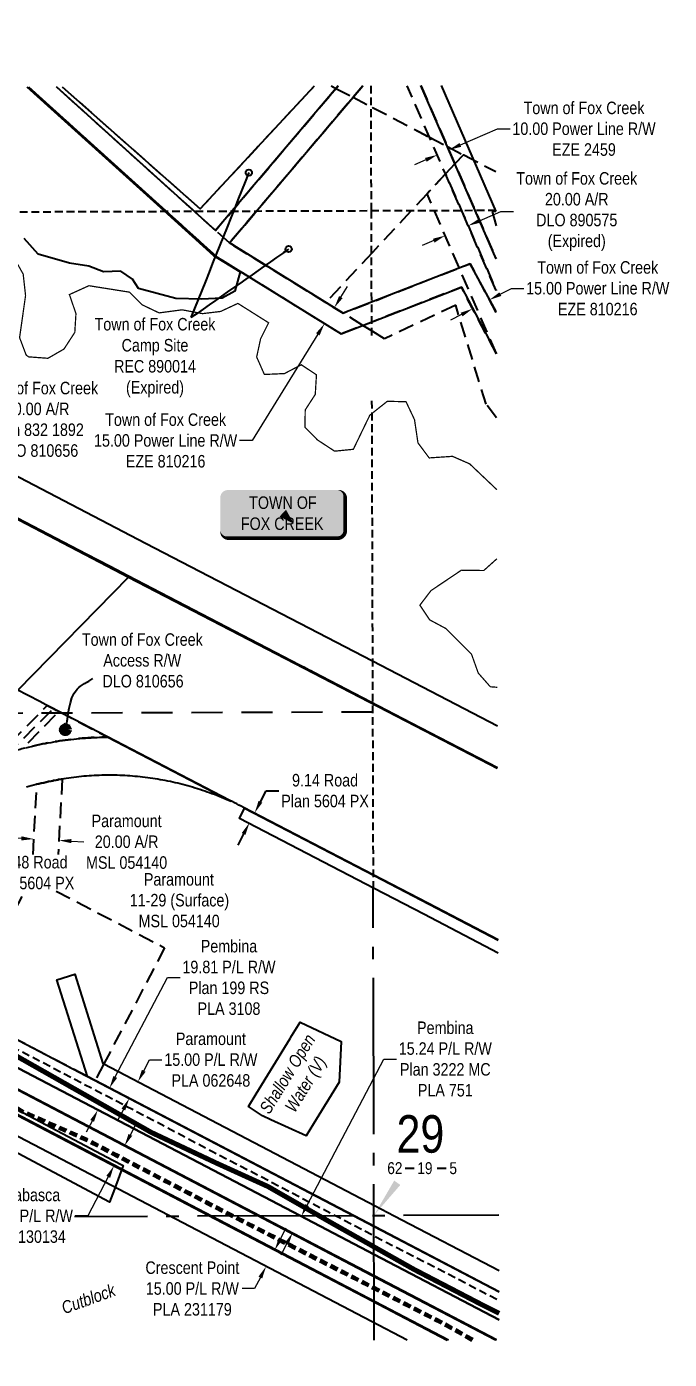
# Model space of a CAD drawing. Extents: x 509725 to 515252, y 6027037 to 6030612.
# Drawn here: x 511809 to 512323, y 6027073 to 6028140 of the extents above; entities that cross this region are included whole.
import ezdxf
from ezdxf.enums import TextEntityAlignment as Align

# ---------------------------------------------------------------- set-up
doc = ezdxf.new("R2010")
doc.units = 0
doc.header["$LTSCALE"] = 5
doc.header["$PDSIZE"] = 0.5
for name, pattern in [('BORDER2', [22.225, 6.35, -3.175, 6.35, -3.175, 0, -3.175]), ('foc-ACCESSROAD', [3.75, 2.5, -1.25]), ('foc-FLOWLINE', [3.75, 2.5, -1.25]), ('foc-LSD', [8, 5, -3]), ('foc-QUARTERLINE', [33, 25, -3, 2, -3]), ('foc-TIELINE', [1.875, 1.25, -0.625]), ('foc-TRAV', [1.875, 1.25, -0.625]), ('UG_PIPE', [1.875, 1.25, -0.625])]:
    doc.linetypes.add(name, pattern=pattern)
doc.layers.get('Defpoints').update_dxf_attribs({"color": 9})
for name, color, linetype in [('10', 1, 'Continuous'), ('9', 3, 'Continuous'), ('AS-PIPE-UG', 44, 'UG_PIPE'), ('AS-ROADS', 254, 'Continuous'), ('AS-TELUS', 224, 'foc-TEL'), ('C-RW', 13, 'Continuous'), ('DML', 35, 'Continuous'), ('F-AR', 190, 'foc-ACCESSROAD'), ('F-EZE', 190, 'foc-FLOWLINE'), ('F-RW', 190, 'Continuous'), ('F-WS', 190, 'foc-ACCESSROAD'), ('L-SECLBL', 7, 'Continuous'), ('L-SECQ', 8, 'foc-QUARTERLINE'), ('L-SECTION-LSD', 7, 'foc-LSD'), ('L-TITLEDB', 4, 'Continuous'), ('L-TITLEDB-T', 4, 'Continuous'), ('L-WATER-DASH', 7, 'foc-TRAV'), ('WATERCOURSE', 146, 'foc-TIELINE'), ('WETLAND', 143, 'Continuous'), ('WETLAND-T', 146, 'Continuous')]:
    doc.layers.add(name, color=color, linetype=linetype)
doc.layers.add('AS-COUNTY', color=7, linetype='BORDER2', lineweight=60, true_color=0xcc33ff)
for name, color, linetype, lineweight in [('AS-GENERAL', 48, 'Continuous', 18), ('C-RW-T', 13, 'Continuous', 9), ('F-AR-T', 190, 'Continuous', 9), ('F-RW-T', 190, 'Continuous', 9), ('F-WS-T', 190, 'Continuous', 9)]:
    doc.layers.add(name, color=color, linetype=linetype, lineweight=lineweight)
doc.styles.add('80', font='ARIALN.TTF', dxfattribs={"height": 10})
doc.styles.add('80CG', font='ARIALN.TTF', dxfattribs={"height": 10})
doc.styles.add('80L', font='ARIALN.TTF', dxfattribs={"height": 10})
doc.styles.add('foc-LtypeFont', font='ARIALN.TTF', dxfattribs={"height": 7.35})
doc.styles.add('SIMPLEX', font='ARIALN.TTF')
doc.linetypes.add('foc-TEL', pattern='A,2,-1,["T",foc-LtypeFont,S=0.2,R=0,X=-0.425,Y=-0.75],-1.24,8', length=12.24)
doc.linetypes.add('foc-TOPO-flowdirection-NOLINE', pattern='A,0,[">",foc-LtypeFont,S=0.3,R=0,X=0,Y=-0.945],-20,[">",foc-LtypeFont,S=0.3,R=0,X=0,Y=-0.945],0', length=20)
doc.dimstyles.new('Compass 5 000', dxfattribs={"dimscale": 5, "dimtxt": 9, "dimasz": 2, "dimexe": 0.2, "dimexo": 0.0625, "dimgap": 0.5, "dimtad": 0, "dimtih": 1, "dimtoh": 1, "dimzin": 0, "dimdsep": 46, "dimtxsty": '80CG', "dimcen": 0.1, "dimse1": 1, "dimse2": 1, "dimclrd": 256, "dimclrt": 256, "dimaunit": 1, "dimadec": 4, "dimazin": 0, "dimtfac": 0.06, "dimtofl": 0, "dimtmove": 0, "dimatfit": 1, "dimfxl": 0.2, "dimtolj": 1, "dimtzin": 0, "dimlwd": -1, "dimarcsym": 0})

# ---------------------------------------------------------------- blocks, each defined once
blk = doc.blocks.new('L-SECLBL')
at = {"layer": '9', "color": 7}
for p, q in [((-5.1, -27.8), (-12.3, -27.8)), ((20.7, -27.8), (13.5, -27.8))]:
    blk.add_line(p, q, dxfattribs=at)
at = {"layer": '10', "color": 2, "style": 'SIMPLEX'}
blk.add_attdef('SEC', text='', height=30, dxfattribs=at).set_placement((0, 0), align=Align.MIDDLE)
at = {"layer": '10', "color": 5, "style": '80L'}
blk.add_attdef('TWP', text='', height=9.5, dxfattribs=at).set_placement((-14.4, -27.4), align=Align.MIDDLE_RIGHT)
blk.add_attdef('RGE', text='', height=9.5, dxfattribs=at).set_placement((3.6, -27.4), align=Align.MIDDLE_CENTER)
blk.add_attdef('MER', text='', height=9.5, dxfattribs=at).set_placement((23.2, -27.4), align=Align.MIDDLE_LEFT)
blk = doc.blocks.new('*D376')
at = {"layer": 'Defpoints', "color": 0, "transparency": 16777216}
for p in [(512161.8, 6027980.6), (512152.1, 6027952.7), (512170.4, 6027960.7)]:
    blk.add_point(p, dxfattribs=at)
at = {"layer": 'F-AR-T', "transparency": 16777216}
for p, q in [((512170.9, 6027984.6), (512188, 6027992)), ((512188, 6027992), (512198, 6027992)), ((512134.3, 6027968.7), (512125.1, 6027964.7))]:
    blk.add_line(p, q, dxfattribs=at)
for points in [[(512170.3, 6027986.1), (512171.6, 6027983.1), (512161.8, 6027980.6)], [(512133.6, 6027970.2), (512134.9, 6027967.1), (512143.4, 6027972.7)]]:
    blk.add_solid(points, dxfattribs=at)
at = {"layer": 'F-AR-T', "transparency": 16777216, "insert": (512248.7, 6027992), "char_height": 10, "attachment_point": 5, "style": '80CG'}
blk.add_mtext('\\A1;Town of Fox Creek\\P20.00 A/R\\PDLO 890575\\P(Expired) ', dxfattribs=at)
blk = doc.blocks.new('*D377')
at = {"layer": 'Defpoints', "color": 0, "transparency": 16777216}
for p in [(512146.4, 6028041.3), (512151, 6028005.4), (512160.2, 6028009.4)]:
    blk.add_point(p, dxfattribs=at)
at = {"layer": 'F-RW-T', "transparency": 16777216}
for p, q in [((512155.6, 6028045.3), (512185.4, 6028058.2)), ((512185.4, 6028058.2), (512195.4, 6028058.2)), ((512128, 6028033.3), (512118.8, 6028029.4))]:
    blk.add_line(p, q, dxfattribs=at)
for points in [[(512154.9, 6028046.8), (512156.2, 6028043.8), (512146.4, 6028041.3)], [(512127.3, 6028034.9), (512128.6, 6028031.8), (512137.1, 6028037.3)]]:
    blk.add_solid(points, dxfattribs=at)
at = {"layer": 'F-RW-T', "transparency": 16777216, "insert": (512254.5, 6028058.2), "char_height": 10, "attachment_point": 5, "style": '80CG'}
blk.add_mtext('\\A1;Town of Fox Creek\\P10.00 Power Line R/W\\PEZE 2459', dxfattribs=at)
blk = doc.blocks.new('*D378')
at = {"layer": 'Defpoints', "color": 0, "transparency": 16777216}
for p in [(512165.4, 6027914.2), (512183.9, 6027879.1), (512197.2, 6027886.1)]:
    blk.add_point(p, dxfattribs=at)
at = {"layer": 'F-RW-T', "transparency": 16777216}
for p, q in [((512187.5, 6027925.9), (512196.4, 6027930.5)), ((512196.4, 6027930.5), (512206.4, 6027930.5)), ((512156.6, 6027909.6), (512147.7, 6027904.9))]:
    blk.add_line(p, q, dxfattribs=at)
for points in [[(512186.8, 6027927.3), (512188.3, 6027924.4), (512178.7, 6027921.2)], [(512155.8, 6027911), (512157.3, 6027908.1), (512165.4, 6027914.2)]]:
    blk.add_solid(points, dxfattribs=at)
at = {"layer": 'F-RW-T', "transparency": 16777216, "insert": (512265.5, 6027930.5), "char_height": 10, "attachment_point": 5, "style": '80CG'}
blk.add_mtext('\\A1;Town of Fox Creek\\P15.00 Power Line R/W\\PEZE 810216', dxfattribs=at)
blk = doc.blocks.new('*D379')
at = {"layer": 'Defpoints', "color": 0, "transparency": 16777216}
for p in [(512038.7, 6027924.9), (512030.8, 6027912.1), (512046.8, 6027902.2)]:
    blk.add_point(p, dxfattribs=at)
at = {"layer": 'F-RW-T', "transparency": 16777216}
for p, q in [((512059.9, 6027923.5), (512065.2, 6027932)), ((512041.5, 6027893.7), (511988.9, 6027808.7)), ((511988.9, 6027808.7), (511978.9, 6027808.7))]:
    blk.add_line(p, q, dxfattribs=at)
for points in [[(512058.5, 6027924.3), (512061.3, 6027922.6), (512054.7, 6027915)], [(512040.1, 6027894.6), (512042.9, 6027892.8), (512046.8, 6027902.2)]]:
    blk.add_solid(points, dxfattribs=at)
at = {"layer": 'F-RW-T', "transparency": 16777216, "insert": (511919.7, 6027808.7), "char_height": 10, "attachment_point": 5, "style": '80CG'}
blk.add_mtext('\\A1;Town of Fox Creek\\P15.00 Power Line R/W\\PEZE 810216', dxfattribs=at)
blk = doc.blocks.new('*D380')
at = {"layer": 'Defpoints', "color": 0, "transparency": 16777216}
for p in [(511743.7, 6027809.8), (511747.3, 6027807.9), (511729.8, 6027783.2)]:
    blk.add_point(p, dxfattribs=at)
at = {"layer": 'F-RW-T', "transparency": 16777216}
for p, q in [((511752, 6027816.7), (511756.6, 6027825.6)), ((511756.6, 6027825.6), (511766.6, 6027825.6)), ((511728.8, 6027772.5), (511724.2, 6027763.6))]:
    blk.add_line(p, q, dxfattribs=at)
for points in [[(511750.5, 6027817.5), (511753.4, 6027815.9), (511747.3, 6027807.9)], [(511727.3, 6027773.2), (511730.3, 6027771.7), (511733.5, 6027781.3)]]:
    blk.add_solid(points, dxfattribs=at)
at = {"layer": 'F-RW-T', "transparency": 16777216, "insert": (511817.3, 6027825.6), "char_height": 10, "attachment_point": 5, "style": '80CG'}
blk.add_mtext('\\A1;Town of Fox Creek\\P30.00 A/R\\PPlan 832 1892\\PDLO 810656', dxfattribs=at)
blk = doc.blocks.new('*D382')
at = {"layer": 'Defpoints', "color": 0, "transparency": 16777216}
for p in [(511738.4, 6027362.1), (511729.2, 6027344.6), (511874.8, 6027290.4)]:
    blk.add_point(p, dxfattribs=at)
at = {"layer": 'F-RW-T', "transparency": 16777216}
for p, q in [((511879.4, 6027299.3), (511921.3, 6027378.9)), ((511921.3, 6027378.9), (511931.3, 6027378.9)), ((511860.9, 6027264), (511856.2, 6027255.2))]:
    blk.add_line(p, q, dxfattribs=at)
for points in [[(511877.9, 6027300), (511880.9, 6027298.5), (511874.8, 6027290.4)], [(511859.4, 6027264.8), (511862.4, 6027263.3), (511865.5, 6027272.9)]]:
    blk.add_solid(points, dxfattribs=at)
at = {"layer": 'F-RW-T', "transparency": 16777216, "insert": (511970.4, 6027378.9), "char_height": 10, "attachment_point": 5, "style": '80CG'}
blk.add_mtext('\\A1;Pembina\\P19.81 P/L R/W\\PPlan 199 RS\\PPLA 3108', dxfattribs=at)
blk = doc.blocks.new('*D383')
at = {"layer": 'Defpoints', "color": 0, "transparency": 16777216}
for p in [(511676, 6027411.9), (511669, 6027398.6), (511897.5, 6027295.4)]:
    blk.add_point(p, dxfattribs=at)
at = {"layer": 'F-RW-T', "transparency": 16777216}
for p, q in [((511902.2, 6027304.2), (511906.8, 6027313.1)), ((511906.8, 6027313.1), (511916.8, 6027313.1)), ((511885.9, 6027273.2), (511881.2, 6027264.4))]:
    blk.add_line(p, q, dxfattribs=at)
for points in [[(511900.7, 6027305), (511903.7, 6027303.4), (511897.5, 6027295.4)], [(511884.4, 6027274), (511887.4, 6027272.5), (511890.6, 6027282.1)]]:
    blk.add_solid(points, dxfattribs=at)
at = {"layer": 'F-RW-T', "transparency": 16777216, "insert": (511955.9, 6027313.1), "char_height": 10, "attachment_point": 5, "style": '80CG'}
blk.add_mtext('\\A1;Paramount\\P15.00 P/L R/W\\PPLA 062648', dxfattribs=at)
blk = doc.blocks.new('*D385')
at = {"layer": 'Defpoints', "color": 0, "transparency": 16777216}
for p in [(511847.8, 6027264.6), (511839.4, 6027248.7), (511878.4, 6027228.2)]:
    blk.add_point(p, dxfattribs=at)
at = {"layer": 'F-RW-T', "transparency": 16777216}
for p, q in [((511891.5, 6027252.9), (511896.1, 6027261.8)), ((511873.8, 6027219.3), (511857.4, 6027188.1)), ((511857.4, 6027188.1), (511847.4, 6027188.1))]:
    blk.add_line(p, q, dxfattribs=at)
for points in [[(511890, 6027253.7), (511893, 6027252.2), (511886.8, 6027244.1)], [(511872.3, 6027220.1), (511875.3, 6027218.5), (511878.4, 6027228.2)]]:
    blk.add_solid(points, dxfattribs=at)
at = {"layer": 'F-RW-T', "transparency": 16777216, "insert": (511808.3, 6027188.1), "char_height": 10, "attachment_point": 5, "style": '80CG', "bg_fill": 3, "box_fill_scale": 1.1, "bg_fill_color": 256, "bg_fill_true_color": 13158600, "bg_fill_transparency": 0}
blk.add_mtext('\\A1;Athabasca\\P18.00 P/L R/W\\PPLA 130134', dxfattribs=at)
blk = doc.blocks.new('*D386')
at = {"layer": 'Defpoints', "color": 0, "transparency": 16777216}
for p in [(512021.2, 6027174.4), (512066.5, 6027167.7), (512059.5, 6027154.2)]:
    blk.add_point(p, dxfattribs=at)
at = {"layer": 'F-RW-T', "transparency": 16777216}
for p, q in [((512032.9, 6027196.7), (512094.4, 6027313.6)), ((512094.4, 6027313.6), (512104.4, 6027313.6)), ((512016.5, 6027165.5), (512011.9, 6027156.7))]:
    blk.add_line(p, q, dxfattribs=at)
for points in [[(512031.4, 6027197.5), (512034.4, 6027195.9), (512028.3, 6027187.8)], [(512015, 6027166.3), (512018, 6027164.7), (512021.2, 6027174.4)]]:
    blk.add_solid(points, dxfattribs=at)
at = {"layer": 'F-RW-T', "transparency": 16777216, "insert": (512143.5, 6027313.6), "char_height": 10, "attachment_point": 5, "style": '80CG'}
blk.add_mtext('\\A1;Pembina\\P15.24 P/L R/W\\PPlan 3222 MC\\PPLA 751', dxfattribs=at)
blk = doc.blocks.new('*D387')
at = {"layer": 'Defpoints', "color": 0, "transparency": 16777216}
for p in [(511814.8, 6027498.4), (511834.8, 6027497.3), (511834.3, 6027488.6)]:
    blk.add_point(p, dxfattribs=at)
at = {"layer": 'F-WS-T', "transparency": 16777216}
for p, q in [((511804.3, 6027490.2), (511794.3, 6027490.8)), ((511844.3, 6027488.1), (511854.3, 6027487.5))]:
    blk.add_line(p, q, dxfattribs=at)
for points in [[(511804.4, 6027491.9), (511804.2, 6027488.6), (511814.3, 6027489.7)], [(511844.4, 6027489.7), (511844.2, 6027486.4), (511834.3, 6027488.6)]]:
    blk.add_solid(points, dxfattribs=at)
at = {"layer": 'F-WS-T', "transparency": 16777216, "insert": (511888.5, 6027487.5), "char_height": 10, "attachment_point": 5, "style": '80CG'}
blk.add_mtext('\\A1;Paramount\\P20.00 A/R\\PMSL 054140', dxfattribs=at)
blk = doc.blocks.new('*D388')
at = {"layer": 'Defpoints', "color": 0, "transparency": 16777216}
for p in [(511991, 6027510.7), (512126.4, 6027429.5), (512130.7, 6027437.6)]:
    blk.add_point(p, dxfattribs=at)
at = {"layer": 'L-TITLEDB-T', "transparency": 16777216}
for p, q in [((511995.6, 6027519.6), (512000.2, 6027528.4)), ((512000.2, 6027528.4), (512010.2, 6027528.4)), ((511982.1, 6027493.8), (511977.5, 6027484.9))]:
    blk.add_line(p, q, dxfattribs=at)
for points in [[(511994.1, 6027520.3), (511997.1, 6027518.8), (511991, 6027510.7)], [(511980.6, 6027494.5), (511983.6, 6027493), (511986.7, 6027502.6)]]:
    blk.add_solid(points, dxfattribs=at)
at = {"layer": 'L-TITLEDB-T', "transparency": 16777216, "insert": (512047.3, 6027528.4), "char_height": 10, "attachment_point": 5, "style": '80CG'}
blk.add_mtext('\\A1;9.14 Road\\PPlan 5604 PX', dxfattribs=at)
blk = doc.blocks.new('*D390')
at = {"layer": 'Defpoints', "color": 0, "transparency": 16777216}
for p in [(511724.8, 6027524.9), (511735.4, 6027531.7), (511751.9, 6027506)]:
    blk.add_point(p, dxfattribs=at)
at = {"layer": 'L-TITLEDB-T', "transparency": 16777216}
for p, q in [((511719.4, 6027533.4), (511714, 6027541.8)), ((511746.6, 6027490.8), (511764.6, 6027462.8)), ((511764.6, 6027462.8), (511774.6, 6027462.8))]:
    blk.add_line(p, q, dxfattribs=at)
for points in [[(511720.8, 6027534.2), (511718, 6027532.5), (511724.8, 6027524.9)], [(511748, 6027491.7), (511745.2, 6027489.9), (511741.3, 6027499.2)]]:
    blk.add_solid(points, dxfattribs=at)
at = {"layer": 'L-TITLEDB-T', "transparency": 16777216, "insert": (511811.6, 6027462.8), "char_height": 10, "attachment_point": 5, "style": '80CG', "bg_fill": 3, "box_fill_scale": 1.1, "bg_fill_color": 256, "bg_fill_true_color": 13158600, "bg_fill_transparency": 0}
blk.add_mtext('\\A1;30.48 Road\\PPlan 5604 PX', dxfattribs=at)
blk = doc.blocks.new('*U375')
h = blk.add_hatch(color=255)
edge = h.paths.add_edge_path()
edge.add_line((-44, -20), (44, -20))
edge.add_arc((44, -14), 6, 270, 360)
edge.add_line((50, -14), (50, 12.5))
edge.add_arc((44, 12.5), 6, 0, 90)
edge.add_line((44, 18.5), (-44, 18.5))
edge.add_arc((-44, 12.5), 6, 90, 180)
edge.add_line((-50, 12.5), (-50, -14))
edge.add_arc((-44, -14), 6, 180, 270)
at = {"color": 1, "flags": 128}
blk.add_lwpolyline([(-44, -20, 3, 3, 0), (44, -20, 3, 3, 0.414214), (50, -14, 3, 3, 0), (50, 12.5, 3, 0, 0.414214), (44, 18.5, 0, 0, 0), (-44, 18.5, 0, 0, 0.414214), (-50, 12.5, 0, 0, 0), (-50, -14, 0, 3, 0.414214)], format="xyseb", close=True, dxfattribs=at)
for points in [[(-15.1, -10.6, 0, 7.5, 0), (0, 0, 0, 0, 0)], [(9, -8.6, 0, 7.5, 0), (0, 0, 0, 0, 0)]]:
    blk.add_lwpolyline(points, format="xyseb", dxfattribs=at)
at = {"color": 1, "style": '80'}
blk.add_attdef('ENTER_TEXT_001', (-26.8, -4.9), '', height=10, dxfattribs=at)
blk = doc.blocks.new('*D532')
at = {"layer": 'C-RW-T', "transparency": 16777216}
for p, q in [((512011.7, 6027169.8), (512016.3, 6027178.6)), ((511990.9, 6027129.9), (511980.9, 6027129.9)), ((511995.5, 6027138.8), (511990.9, 6027129.9))]:
    blk.add_line(p, q, dxfattribs=at)
for points in [[(512010.2, 6027170.5), (512013.2, 6027169), (512007.1, 6027160.9)], [(511994, 6027139.5), (511997, 6027138), (512000.1, 6027147.6)]]:
    blk.add_solid(points, dxfattribs=at)
at = {"layer": 'Defpoints', "color": 0, "transparency": 16777216}
for p in [(511985.9, 6027172), (511979, 6027158.7), (512000.1, 6027147.6)]:
    blk.add_point(p, dxfattribs=at)
at = {"layer": 'C-RW-T', "transparency": 16777216, "insert": (511941.1, 6027129.9), "char_height": 10, "attachment_point": 5, "style": '80CG'}
blk.add_mtext('\\A1;Crescent Point\\P15.00 P/L R/W\\PPLA 231179', dxfattribs=at)

msp = doc.modelspace()

# ---------------------------------------------------------------- linework, layer by layer
at = {"layer": 'AS-COUNTY', "const_width": 1.999, "flags": 128}
msp.add_lwpolyline([(511262.827, 6028089.987), (511264.276, 6028026.635), (511267.993, 6028024.69), (511272.957, 6028022.095), (511294.458, 6028010.853), (511335.451, 6027989.419), (511700.592, 6027798.496), (511891.296, 6027698.759), (512086.207, 6027597.767), (512185.352, 6027546.397)], dxfattribs=at)
at = {"layer": 'AS-PIPE-UG', "flags": 128}
for points in [[(511638.854, 6027406.171), (511660.799, 6027395.162), (511700.442, 6027374.241), (511724.544, 6027361.724), (511760.193, 6027342.978), (511802.792, 6027320.592), (511873.147, 6027283.811), (511919.163, 6027259.851), (511957.313, 6027239.51), (511995.937, 6027219.583), (512096.129, 6027167.125), (512143.957, 6027142.639), (512186.577, 6027120.349)], [(512164.755, 6027087.911), (512140.828, 6027101.304), (511965.458, 6027190.752), (511856.001, 6027248.009), (511804.783, 6027270.482), (511733.536, 6027310.747), (511689.65, 6027330.837), (511663.34, 6027347.978), (511609.485, 6027376.245)], [(512165.243, 6027088.783), (512141.3, 6027102.185), (511965.917, 6027191.64), (511856.434, 6027248.91), (511805.231, 6027271.377), (511733.991, 6027311.638), (511690.134, 6027331.715), (511663.847, 6027348.841), (511663.847, 6027348.841), (511609.95, 6027377.13)], [(512165.731, 6027089.655), (512141.771, 6027103.067), (511966.375, 6027192.528), (511856.867, 6027249.812), (511805.678, 6027272.272), (511734.445, 6027312.529), (511690.617, 6027332.593), (511664.353, 6027349.704), (511610.414, 6027378.015)]]:
    msp.add_lwpolyline(points, dxfattribs=at)
at = {"layer": 'AS-ROADS', "const_width": 3.998, "flags": 128}
msp.add_lwpolyline([(512186.607, 6027110.094), (512172.974, 6027116.895), (512172.974, 6027116.895), (512118.252, 6027145.351), (512118.252, 6027145.351), (512055.927, 6027180.499), (512055.927, 6027180.499), (512001.584, 6027211.571), (512001.584, 6027211.571), (511961.541, 6027229.777), (511961.541, 6027229.777), (511908.247, 6027254.891), (511908.247, 6027254.891), (511783.332, 6027325.685), (511783.332, 6027325.685), (511742.519, 6027345.994), (511742.519, 6027345.994), (511713.635, 6027355.808), (511713.635, 6027355.808), (511693.814, 6027368.733), (511693.814, 6027368.733), (511622.652, 6027408.327)], dxfattribs=at)
at = {"layer": 'AS-TELUS', "flags": 128}
msp.add_lwpolyline([(511166.591, 6027088.325), (511266.396, 6027146.185), (511296.512, 6027163.645), (511331.479, 6027183.914), (511348.686, 6027193.891), (511380.322, 6027213.136), (511411.127, 6027233.733), (511441.023, 6027255.629), (511469.954, 6027278.784), (511497.868, 6027303.157), (511524.699, 6027328.689), (511579.717, 6027384.019), (511585.619, 6027389.954), (511593.002, 6027397.38), (511604.247, 6027408.689), (511618.869, 6027423.39), (511625.552, 6027430.106), (511686.88, 6027491.73), (511801.378, 6027608.801), (511890.333, 6027699.463)], dxfattribs=at)
at = {"layer": 'AS-TELUS'}
msp.add_lwpolyline([(511890.333, 6027699.463), (512085.347, 6027598.417), (512185.351, 6027546.602)], dxfattribs=at)
at = {"layer": 'C-RW'}
for points in [[(511164.08, 6027601.812), (511262.045, 6027550.578), (511292.243, 6027534.784), (511557.321, 6027396.143), (511575.834, 6027386.461), (511594.505, 6027376.697), (511599.511, 6027374.078), (511604.137, 6027371.648), (511608.791, 6027369.225), (511631.96, 6027357.102), (511756.406, 6027292.008), (511953.838, 6027188.737), (512084.505, 6027120.397), (512145.067, 6027088.719)], [(512112.983, 6027088.617), (512084.55, 6027103.488), (511921.74, 6027188.633), (511620.903, 6027345.977), (511606.973, 6027353.254), (511597.717, 6027358.085), (511593.08, 6027360.509), (511588.438, 6027362.937), (511583.429, 6027365.557), (511564.758, 6027375.321), (511546.244, 6027385.004), (511292.284, 6027517.83), (511262.087, 6027533.625), (511164.122, 6027584.861)]]:
    msp.add_lwpolyline(points, dxfattribs=at)
at = {"layer": 'DML'}
msp.add_lwpolyline([(511808.601, 6028091.75), (511918.152, 6027992.807), (511957.992, 6027956.834), (511979.259, 6027943.668), (511975.13, 6027928.122), (511965, 6027922.61), (511948.382, 6027921.727), (511927.959, 6027922.418), (511898.134, 6027930.364), (511893.089, 6027937.736), (511883.778, 6027944.136), (511870.116, 6027943.793), (511858.175, 6027948.249), (511842.787, 6027950.645), (511817.75, 6027957.783), (511806.572, 6027970.388)], dxfattribs=at)
at = {"layer": 'F-AR', "flags": 128}
msp.add_lwpolyline([(512184.397, 6027878.276), (512154.639, 6027946.824), (512138.472, 6027984.063), (512135.039, 6027991.954), (512128.867, 6028006.141), (512143.726, 6028022.104), (512156.813, 6027992.021), (512184.252, 6027928.819)], dxfattribs=at)
msp.add_lwpolyline([(511796.784, 6027559.524), (511794.626, 6027558.857), (511829.645, 6027594.1), (511834.262, 6027591.69), (511873.545, 6027571.248), (511871.254, 6027571.22), (511869.516, 6027571.196), (511868.964, 6027571.185), (511866.675, 6027571.12), (511864.894, 6027571.065), (511864.386, 6027571.045), (511862.098, 6027570.94), (511860.273, 6027570.852), (511859.81, 6027570.828), (511857.525, 6027570.683), (511855.657, 6027570.561), (511855.239, 6027570.53), (511852.956, 6027570.346), (511851.047, 6027570.187), (511850.674, 6027570.154), (511848.394, 6027569.931), (511846.189, 6027569.708), (511843.84, 6027569.437), (511841.63, 6027569.174), (511839.296, 6027568.864), (511837.08, 6027568.562), (511834.762, 6027568.212), (511832.543, 6027567.871), (511830.24, 6027567.483), (511828.016, 6027567.101), (511825.731, 6027566.675), (511823.505, 6027566.252), (511821.237, 6027565.789), (511819.009, 6027565.327), (511816.759, 6027564.825), (511814.53, 6027564.322), (511812.298, 6027563.785), (511810.069, 6027563.241), (511807.856, 6027562.665), (511805.642, 6027562.081), (511804.621, 6027561.804), (511803.433, 6027561.473), (511801.188, 6027560.842), (511799.032, 6027560.202), (511796.784, 6027559.524)], close=True, dxfattribs=at)
at = {"layer": 'F-EZE', "flags": 128}
for points in [[(512184.397, 6027878.148), (512156.375, 6027931.423), (512085.395, 6027903.781), (512060.151, 6027893.951), (511961.026, 6027955.317), (511921.21, 6027991.268), (511809.978, 6028091.73)], [(511832.255, 6028091.801), (511943.491, 6027991.34), (511959.599, 6027976.796), (511972.042, 6027991.432), (512056.115, 6028090.505), (512057.823, 6028092.519)], [(512077.478, 6028092.582), (512069.725, 6028083.4), (511991.74, 6027991.496), (511970.838, 6027966.863), (512047.901, 6027919.156), (512061.68, 6027910.626), (512085.353, 6027919.843), (512154.639, 6027946.824), (512163.408, 6027950.239), (512184.304, 6027910.512)], [(512184.252, 6027928.819), (512156.813, 6027992.021), (512143.726, 6028022.104), (512130.98, 6028051.403), (512113.046, 6028092.695)], [(512123.984, 6028092.73), (512140.198, 6028055.399), (512145.208, 6028044.027), (512151.224, 6028030.157), (512167.748, 6027992.055), (512184.179, 6027954.212)]]:
    msp.add_lwpolyline(points, dxfattribs=at)
msp.add_lwpolyline([(511785.924, 6027555.926), (511783.921, 6027555.205), (511824.974, 6027596.533), (511829.645, 6027594.1), (511834.262, 6027591.69), (511804.621, 6027561.804), (511803.433, 6027561.473), (511801.188, 6027560.842), (511799.032, 6027560.202), (511796.784, 6027559.524), (511794.626, 6027558.857), (511792.486, 6027558.161), (511790.254, 6027557.425), (511788.167, 6027556.71), (511785.924, 6027555.926)], close=True, dxfattribs=at)
at = {"layer": 'F-RW'}
for points in [[(511208.482, 6028089.826), (511226.207, 6028080.57), (511262.897, 6028061.386), (511293.095, 6028045.596), (511294.054, 6028045.094), (511299.02, 6028042.498), (511398.502, 6027990.475), (511903.503, 6027726.408), (512085.257, 6027632.233), (512185.254, 6027580.421)], [(512185.351, 6027546.602), (512085.347, 6027598.417), (511890.333, 6027699.463), (511699.527, 6027799.253), (511334.193, 6027990.276), (511293.179, 6028011.721), (511271.666, 6028022.97), (511266.7, 6028025.566), (511262.981, 6028027.512), (511213.566, 6028053.346), (511162.905, 6028079.805)], [(511163.932, 6027662.182), (511264.008, 6027609.836), (511294.206, 6027594.039), (511598.586, 6027434.834), (511617.096, 6027425.154), (511635.764, 6027415.387), (511640.765, 6027412.773), (511645.403, 6027410.364), (511650.044, 6027407.918), (511673.216, 6027395.798), (511755.982, 6027352.504), (511764.847, 6027347.869), (511856.086, 6027300.145), (511862.34, 6027296.874), (512069.686, 6027188.427), (512086.457, 6027179.648), (512186.557, 6027127.292)], [(511184.065, 6027651.672), (511265.303, 6027609.18), (511295.485, 6027593.391), (511599.704, 6027434.27), (511618.204, 6027424.596), (511636.862, 6027414.834), (511641.86, 6027412.221), (511646.496, 6027409.813), (511651.134, 6027407.369), (511674.295, 6027395.255), (511757.017, 6027351.984), (511765.876, 6027347.351), (511857.067, 6027299.653), (511863.319, 6027296.383), (512070.554, 6027187.993), (512087.317, 6027179.22), (512186.557, 6027127.313)], [(512186.622, 6027104.913), (512086.516, 6027157.274), (512027.22, 6027188.288), (511755.668, 6027330.321), (511746.804, 6027334.957), (511658.6, 6027381.096), (511635.428, 6027393.217), (511630.783, 6027395.652), (511626.15, 6027398.069), (511621.147, 6027400.687), (511602.476, 6027410.451), (511583.966, 6027420.132), (511294.261, 6027571.662), (511264.063, 6027587.457), (511163.987, 6027639.801)], [(511163.987, 6027639.801), (511264.063, 6027587.457), (511294.261, 6027571.662), (511583.966, 6027420.132), (511602.476, 6027410.451), (511621.147, 6027400.687), (511626.15, 6027398.069), (511630.783, 6027395.652), (511635.428, 6027393.217), (511658.6, 6027381.096), (511746.804, 6027334.957), (511755.668, 6027330.321), (512027.22, 6027188.288), (512086.516, 6027157.274), (512186.622, 6027104.913)], [(512184.476, 6027088.844), (512086.562, 6027140.058), (511994.55, 6027188.182), (511764.563, 6027308.482), (511762.092, 6027309.775), (511748.608, 6027316.825), (511739.746, 6027321.461), (511647.359, 6027369.786), (511624.186, 6027381.906), (511619.538, 6027384.337), (511614.906, 6027386.758), (511609.9, 6027389.376), (511591.231, 6027399.142), (511572.72, 6027408.823), (511294.303, 6027554.451), (511264.105, 6027570.246), (511164.029, 6027622.59)], [(512184.556, 6027088.844), (512087.421, 6027139.65), (511995.458, 6027187.749), (511765.593, 6027307.985), (511763.123, 6027309.277), (511749.647, 6027316.323), (511740.789, 6027320.957), (511648.451, 6027369.257), (511625.29, 6027381.371), (511620.645, 6027383.8), (511616.015, 6027386.22), (511611.012, 6027388.836), (511592.352, 6027398.597), (511573.851, 6027408.273), (511295.582, 6027553.824), (511265.4, 6027569.611), (511184.162, 6027612.102)], [(512145.067, 6027088.719), (512084.505, 6027120.397), (511953.837, 6027188.737), (511756.406, 6027292.008), (511631.96, 6027357.102), (511608.79, 6027369.225), (511604.137, 6027371.648), (511610.045, 6027377.589), (511617.429, 6027385.017), (511622.076, 6027382.587), (511645.248, 6027370.467), (511737.635, 6027322.142), (511746.498, 6027317.506), (511759.983, 6027310.455), (511762.453, 6027309.163), (511992.445, 6027188.862), (512084.451, 6027140.738), (512183.67, 6027088.842)], [(512145.973, 6027088.722), (512087.476, 6027119.32), (511956.876, 6027187.624), (511759.55, 6027290.84), (511635.17, 6027355.9), (511612.012, 6027368.016), (511607.362, 6027370.438), (511613.267, 6027376.376), (511620.647, 6027383.8), (511625.29, 6027381.371), (511648.451, 6027369.257), (511740.789, 6027320.959), (511749.647, 6027316.325), (511763.124, 6027309.278), (511765.594, 6027307.986), (511995.464, 6027187.749), (512087.421, 6027139.65), (512184.556, 6027088.844)], [(512186.557, 6027127.313), (512087.317, 6027179.22), (512070.554, 6027187.993), (511863.319, 6027296.383), (511857.067, 6027299.653), (511832.661, 6027377.011), (511846.951, 6027381.519), (511869.49, 6027310.081), (511870.269, 6027309.673), (512087.272, 6027196.161), (512102.708, 6027188.095), (512186.508, 6027144.263)]]:
    msp.add_lwpolyline(points, dxfattribs=at)
at = {"layer": 'F-RW', "flags": 128}
for points in [[(511809.979, 6028091.73), (511961.026, 6027955.317), (512060.151, 6027893.951), (512156.375, 6027931.423), (512184.397, 6027878.148)], [(512057.794, 6028092.519), (511959.599, 6027976.796), (511832.257, 6028091.801)], [(512184.3, 6027911.867), (512163.408, 6027950.239), (512061.68, 6027910.623), (511970.801, 6027966.887), (512077.394, 6028092.582)], [(512184.179, 6027954.148), (512123.985, 6028092.73)], [(512140.303, 6028092.782), (512184.056, 6027992.119), (512184.07, 6027992.088)]]:
    msp.add_lwpolyline(points, dxfattribs=at)
at = {"layer": 'F-WS'}
for points in [[(512184.545, 6027826.727), (512176.184, 6027837.67), (512151.806, 6027916.939), (512094.853, 6027890.083), (512085.416, 6027895.924), (512077.618, 6027900.753), (512061.68, 6027910.623), (512060.692, 6027911.235), (512047.901, 6027919.155), (512046.969, 6027919.732), (511970.801, 6027966.887), (511959.599, 6027976.796), (511943.49, 6027991.34), (511832.25, 6028091.801)], [(512052.233, 6028092.53), (512056.115, 6028090.505), (511972.042, 6027991.432), (511959.599, 6027976.796), (511943.49, 6027991.34), (511832.255, 6028091.801)], [(511836.935, 6028091.815), (511947.308, 6027994.185), (512038.872, 6028092.488)], [(511836.935, 6028091.815), (511947.308, 6027994.185), (512038.797, 6028092.487)], [(512052.223, 6028092.53), (512056.029, 6028090.528), (512069.687, 6028083.458), (512084.943, 6028075.461), (512085.266, 6028075.332), (512130.987, 6028051.441), (512145.212, 6028044.052), (512157.951, 6028037.417), (512158.352, 6028037.252), (512183.978, 6028023.887)], [(512184.07, 6027992.107), (512180.931, 6027992.097), (512184.103, 6027980.438)]]:
    msp.add_lwpolyline(points, dxfattribs=at)
for points in [[(512085.248, 6027959.279), (512047.901, 6027919.155), (512046.969, 6027919.732), (511970.838, 6027966.863), (511991.74, 6027991.496), (512069.725, 6028083.4), (512084.943, 6028075.461), (512085.259, 6028075.297), (512130.98, 6028051.403), (512145.208, 6028044.027), (512157.944, 6028037.377), (512151.224, 6028030.157), (512143.727, 6028022.103), (512128.867, 6028006.14), (512115.608, 6027991.894), (512085.248, 6027959.279)], [(511870.269, 6027309.673), (511863.319, 6027296.383), (511857.067, 6027299.653), (511765.876, 6027347.351), (511757.017, 6027351.984), (511799.144, 6027432.525), (511812.619, 6027458.288), (511816.683, 6027533.497), (511818.123, 6027533.856), (511820.107, 6027534.34), (511822.121, 6027534.817), (511824.091, 6027535.259), (511826.022, 6027535.68), (511828.091, 6027536.108), (511829.494, 6027536.39), (511830.095, 6027536.507), (511832.104, 6027536.885), (511833.485, 6027537.138), (511834.114, 6027537.249), (511836.129, 6027537.594), (511836.934, 6027537.727), (511832.092, 6027448.102), (511918.92, 6027402.687), (511870.269, 6027309.673)]]:
    msp.add_lwpolyline(points, close=True, dxfattribs=at)
at = {"layer": 'L-SECLBL', "flags": 128}
msp.add_lwpolyline([(512086.434, 6027188.481, 0, 5.997, 0), (512105.056, 6027214.565, 0, 0, 0)], format="xyseb", dxfattribs=at)
at = {"layer": 'L-SECQ', "flags": 128}
for points in [[(512086.699, 6027088.534), (512085.738, 6027450.651)], [(511285.157, 6027185.935), (512186.38, 6027188.798)]]:
    msp.add_lwpolyline(points, dxfattribs=at)
at = {"layer": 'L-SECTION-LSD'}
msp.add_line((512085.319, 6027591.259), (511284.167, 6027588.715), dxfattribs=at)
at = {"layer": 'L-TITLEDB', "flags": 128}
for points in [[(511836.94, 6028091.816), (511947.308, 6027994.185), (512038.828, 6028092.459)], [(512185.351, 6027546.65), (512141.876, 6027569.229), (512038.19, 6027623.083), (512036.395, 6027624.016), (512034.56, 6027624.969), (512032.659, 6027625.955), (512030.75, 6027626.943), (512028.497, 6027628.109), (512026.794, 6027628.975), (511928.843, 6027679.969), (511889.589, 6027700.396), (511885.04, 6027702.771), (511880.277, 6027705.252), (511875.217, 6027707.884), (511856.576, 6027717.575), (511726.396, 6027785.285), (511699.407, 6027799.326), (511349.98, 6027982.031), (511319.781, 6027997.821), (511213.589, 6028053.346), (511162.905, 6028079.815)], [(512185.747, 6027408.914), (512129.651, 6027438.268), (512085.711, 6027461.089), (511982.024, 6027514.943), (511980.206, 6027515.888), (511978.385, 6027516.834), (511976.558, 6027517.781), (511974.726, 6027518.73), (511972.89, 6027519.68), (511971.047, 6027520.617), (511872.572, 6027571.884), (511833.268, 6027592.337), (511828.649, 6027594.748), (511823.976, 6027597.183), (511818.994, 6027599.773), (511800.367, 6027609.457), (511670.167, 6027677.178), (511643.056, 6027691.282), (511293.517, 6027874.046), (511263.319, 6027889.835), (511163.243, 6027942.162)]]:
    msp.add_lwpolyline(points, dxfattribs=at)
at = {"layer": 'L-TITLEDB'}
for points in [[(511807.856, 6027562.665), (511810.069, 6027563.241), (511812.298, 6027563.785), (511814.53, 6027564.322), (511816.759, 6027564.825), (511819.009, 6027565.327), (511821.237, 6027565.789), (511823.505, 6027566.252), (511825.731, 6027566.675), (511828.016, 6027567.101), (511830.24, 6027567.483), (511832.543, 6027567.871), (511834.762, 6027568.212), (511837.08, 6027568.562), (511839.296, 6027568.864), (511841.63, 6027569.174), (511843.84, 6027569.437), (511846.189, 6027569.708), (511848.394, 6027569.931), (511850.674, 6027570.154), (511851.047, 6027570.187), (511852.956, 6027570.346), (511855.239, 6027570.53), (511855.657, 6027570.561), (511857.525, 6027570.683), (511859.81, 6027570.828), (511860.273, 6027570.852), (511862.098, 6027570.94), (511864.386, 6027571.045), (511864.894, 6027571.065), (511866.675, 6027571.12), (511868.964, 6027571.185), (511869.516, 6027571.196), (511871.254, 6027571.22), (511873.545, 6027571.248), (511873.545, 6027571.248), (511971.968, 6027520.008), (511970.052, 6027520.547), (511968.181, 6027521.37), (511966.302, 6027522.176), (511964.418, 6027522.966), (511962.525, 6027523.739), (511960.627, 6027524.496), (511958.722, 6027525.236), (511956.81, 6027525.96), (511954.893, 6027526.667), (511952.969, 6027527.357), (511951.039, 6027528.03), (511949.103, 6027528.687), (511947.162, 6027529.327), (511945.215, 6027529.949), (511943.263, 6027530.555), (511941.306, 6027531.144), (511939.344, 6027531.716), (511937.377, 6027532.27), (511935.405, 6027532.807), (511933.428, 6027533.328), (511931.447, 6027533.83), (511929.462, 6027534.317), (511927.472, 6027534.784), (511925.479, 6027535.235), (511923.482, 6027535.669), (511921.48, 6027536.085), (511919.476, 6027536.484), (511917.468, 6027536.865), (511915.457, 6027537.229), (511913.442, 6027537.575), (511911.425, 6027537.904), (511909.405, 6027538.215), (511907.382, 6027538.508), (511905.357, 6027538.784), (511903.33, 6027539.042), (511901.3, 6027539.282), (511899.268, 6027539.505), (511897.235, 6027539.71), (511895.199, 6027539.898), (511893.163, 6027540.067), (511891.124, 6027540.219), (511889.085, 6027540.353), (511887.044, 6027540.469), (511885.002, 6027540.567), (511882.96, 6027540.648), (511880.917, 6027540.711), (511878.874, 6027540.756), (511876.83, 6027540.783), (511874.787, 6027540.792), (511872.743, 6027540.784), (511870.699, 6027540.758), (511868.655, 6027540.714), (511866.613, 6027540.653), (511864.57, 6027540.573), (511862.529, 6027540.476), (511860.488, 6027540.361), (511858.448, 6027540.228), (511856.41, 6027540.077), (511854.373, 6027539.908), (511852.338, 6027539.722), (511850.304, 6027539.519), (511848.272, 6027539.297), (511846.243, 6027539.057), (511844.215, 6027538.8), (511842.19, 6027538.525), (511840.166, 6027538.233), (511838.146, 6027537.923), (511836.934, 6027537.727), (511836.129, 6027537.594), (511834.114, 6027537.249), (511833.485, 6027537.138), (511832.104, 6027536.885), (511830.095, 6027536.507), (511829.494, 6027536.39), (511828.091, 6027536.108), (511826.022, 6027535.68), (511824.091, 6027535.259), (511822.121, 6027534.817), (511820.107, 6027534.34), (511818.123, 6027533.856), (511816.683, 6027533.497), (511816.141, 6027533.359), (511814.164, 6027532.84), (511812.192, 6027532.303), (511810.224, 6027531.75), (511808.262, 6027531.18)], [(512185.777, 6027398.464), (512126.257, 6027429.61), (512086.598, 6027450.204), (511978.724, 6027506.236), (511982.938, 6027514.337), (512086.571, 6027460.512), (512130.488, 6027437.702), (512185.748, 6027408.786)]]:
    msp.add_lwpolyline(points, dxfattribs=at)
at = {"layer": 'L-WATER-DASH'}
for p, q in [((512083.822, 6028092.604), (512084.12, 6027992.685)), ((511334.208, 6027990.268), (512084.12, 6027992.685)), ((512084.12, 6027992.685), (512184.067, 6027993.007)), ((512084.12, 6027992.685), (512084.419, 6027892.714)), ((512084.575, 6027840.437), (512085.738, 6027450.651))]:
    msp.add_line(p, q, dxfattribs=at)
at = {"layer": 'WATERCOURSE', "linetype": 'foc-TOPO-flowdirection-NOLINE', "const_width": 0.999, "flags": 128}
for points in [[(512184.711, 6027769.227), (512183.989, 6027770.091), (512162.976, 6027790.018), (512149.264, 6027796.026), (512130.612, 6027794.758), (512121.632, 6027806.774), (512118.87, 6027825.382), (512112.096, 6027839.738), (512097.099, 6027840.089), (512083.138, 6027828.998), (512069.908, 6027801.661), (512054.944, 6027800.159), (512041.235, 6027809.145), (512031.173, 6027819.272), (512031.424, 6027833.176), (512039.446, 6027845.571), (512040.422, 6027861.293), (512028.265, 6027869.321), (512014.814, 6027862.278), (511998.721, 6027861.566), (511992.561, 6027875.521), (511995.722, 6027890.167), (512002.119, 6027902.936), (511977.523, 6027918.446), (511963.695, 6027911.989), (511949.189, 6027910.245), (511932.926, 6027913.302), (511914.488, 6027910.844), (511900.946, 6027917.298), (511890.698, 6027927.455), (511858.325, 6027932.594), (511842.713, 6027925.508), (511847.953, 6027910.268), (511847.036, 6027895.236), (511838.363, 6027881.893), (511825.52, 6027874.508), (511810.106, 6027875.648), (511808.133, 6027877.053), (511802.843, 6027891.047), (511807.634, 6027924.71), (511805.714, 6027941.923), (511796.462, 6027958.352), (511782.764, 6027964.546), (511769.599, 6027957.203), (511755.122, 6027952.881), (511739.317, 6027957.601), (511725.989, 6027965.385), (511716.568, 6027976.131), (511705.147, 6027985.853), (511692.573, 6027993.576), (511675.878, 6027995.002), (511646.399, 6027982.995), (511630.44, 6027985.88), (511622.042, 6027998.29), (511615.339, 6028012.198), (511610.511, 6028027.056), (511613.996, 6028043.439), (511639.668, 6028061.265), (511650.51, 6028071.466), (511662.228, 6028091.266)], [(512185.165, 6027611.149), (512179.541, 6027611.588), (512169.871, 6027622.565), (512164.515, 6027637.562), (512144.026, 6027658.165), (512131, 6027665.15), (512123.168, 6027676.899), (512132.052, 6027688.541), (512156.37, 6027704.889), (512174.292, 6027704.637), (512184.869, 6027714.109)]]:
    msp.add_lwpolyline(points, dxfattribs=at)
at = {"layer": 'WATERCOURSE', "const_width": 0.999, "flags": 128}
for points in [[(512184.711, 6027769.227), (512183.989, 6027770.091), (512162.976, 6027790.018), (512149.264, 6027796.026), (512130.612, 6027794.758), (512121.632, 6027806.774), (512118.87, 6027825.382), (512112.096, 6027839.738), (512097.099, 6027840.089), (512083.138, 6027828.998), (512069.908, 6027801.661), (512054.944, 6027800.159), (512041.235, 6027809.145), (512031.173, 6027819.272), (512031.424, 6027833.176), (512039.446, 6027845.571), (512040.422, 6027861.293), (512028.265, 6027869.321), (512014.814, 6027862.278), (511998.721, 6027861.566), (511992.561, 6027875.521), (511995.722, 6027890.167), (512002.119, 6027902.936), (511977.523, 6027918.446), (511963.695, 6027911.989), (511949.189, 6027910.245), (511932.926, 6027913.302), (511914.488, 6027910.844), (511900.946, 6027917.298), (511890.698, 6027927.455), (511858.325, 6027932.594), (511842.713, 6027925.508), (511847.953, 6027910.268), (511847.036, 6027895.236), (511838.363, 6027881.893), (511825.52, 6027874.508), (511810.106, 6027875.648), (511808.133, 6027877.053), (511802.843, 6027891.047), (511807.634, 6027924.71), (511805.714, 6027941.923), (511796.462, 6027958.352), (511782.764, 6027964.546), (511769.599, 6027957.203), (511755.122, 6027952.881), (511739.317, 6027957.601), (511725.989, 6027965.385), (511716.568, 6027976.131), (511705.147, 6027985.853), (511692.573, 6027993.576), (511675.878, 6027995.002), (511646.399, 6027982.995), (511630.44, 6027985.88), (511622.042, 6027998.29), (511615.339, 6028012.198), (511610.511, 6028027.056), (511613.996, 6028043.439), (511639.668, 6028061.265), (511650.51, 6028071.466), (511662.228, 6028091.266)], [(512185.165, 6027611.149), (512179.541, 6027611.588), (512169.871, 6027622.565), (512164.515, 6027637.562), (512144.026, 6027658.165), (512131, 6027665.15), (512123.168, 6027676.899), (512132.052, 6027688.541), (512156.37, 6027704.889), (512174.292, 6027704.637), (512184.869, 6027714.109)]]:
    msp.add_lwpolyline(points, dxfattribs=at)
at = {"layer": 'WETLAND'}
for points in [[(512020.792, 6027332.328), (512027.399, 6027343.082), (512060.239, 6027327.737), (512058.493, 6027295.028), (512038.124, 6027261.782), (512032.206, 6027252.123), (512003.905, 6027265.086), (511997.181, 6027268.029), (511985.976, 6027275.661), (511992.16, 6027285.725), (512019.45, 6027330.144), (512020.792, 6027332.328)], [(511671.798, 6027341.658), (511877.589, 6027232.651), (511885.761, 6027228.394), (511878.743, 6027209.499), (511874.833, 6027198.972), (511659.783, 6027313.611), (511663.163, 6027321.794), (511670.828, 6027340.352), (511671.444, 6027341.842), (511671.798, 6027341.658)]]:
    msp.add_lwpolyline(points, close=True, dxfattribs=at)

# ---------------------------------------------------------------- block references
at = {"color": 2}
ref = msp.add_blockref('*U375', (512013.448, 6027750.544), dxfattribs=dict(at, xscale=0.9994710000000319, yscale=0.9994710000000319, zscale=0.9994710000000319))
ref.add_attrib('ENTER_TEXT_001', 'TOWN OF', (511986.525, 6027753.961), dxfattribs={"color": 1, "height": 9.9947, "style": '80'})
ref.add_attrib('ENTER_TEXT_002', 'FOX CREEK', (511979.894, 6027737.126), dxfattribs={"color": 1, "height": 9.9947, "style": '80'})
at = {"layer": 'L-SECLBL'}
msp.add_blockref('L-SECLBL', (512123.601, 6027253.69), dxfattribs=at).add_auto_attribs({'SEC': '29', 'TWP': '62', 'RGE': '19', 'MER': '5'})

# ---------------------------------------------------------------- texts
at = {"layer": 'AS-GENERAL', "insert": (511841.599, 6027121.009), "char_height": 9.99471, "attachment_point": 1, "rotation": 20, "style": '80L'}
msp.add_mtext_dynamic_manual_height_columns('\\pi-6.75066;{\\fArial Narrow|b0|i1|c0|p34;Cutblock}', width=30.61586, gutter_width=49.947, heights=[0], dxfattribs=at)
at = {"layer": 'F-AR-T', "insert": (511847.679, 6027654.392), "char_height": 9.99471, "attachment_point": 1, "style": '80L'}
msp.add_mtext_dynamic_manual_height_columns('\\pi5.05551;Town of Fox Creek\\P\\pi22.13038;Access R/W\\P\\pi21.48952;DLO 810656', width=106.50612, gutter_width=49.947, heights=[0], dxfattribs=at)
at = {"layer": 'F-WS-T', "insert": (511911.209, 6027906.797), "char_height": 9.99473, "width": 97.20595, "attachment_point": 2, "line_spacing_factor": 1.010505, "style": '80L'}
msp.add_mtext('Town of Fox Creek Camp Site \\PREC 890014 (Expired)', dxfattribs=at)
at = {"layer": 'F-WS-T', "insert": (511888.825, 6027462.434), "char_height": 9.99473, "attachment_point": 1, "style": '80L'}
msp.add_mtext_dynamic_manual_height_columns('\\pi13.47267;Paramount\\P\\pi2.1894;11-29 (Surface)\\P\\pi9.2457;MSL 054140', width=82.005, gutter_width=49.947, heights=[0], dxfattribs=at)
at = {"layer": 'WETLAND-T', "insert": (511993.97, 6027273.651), "char_height": 9.99473, "attachment_point": 1, "rotation": 58.432908, "style": '80L'}
msp.add_mtext_dynamic_manual_height_columns('\\pi0.45563;{\\fArial Narrow|b0|i1|c0|p34;Shallow Open \\P\\pi12.11047;Water (V)}', width=71.10618, gutter_width=49.974, heights=[0], dxfattribs=at)

# ---------------------------------------------------------------- dimensions: what is measured, and where the dimension line sits
at = {"layer": 'C-RW-T', "color": 1}
dim = msp.add_linear_dim(base=(512000.137, 6027147.633), p1=(511985.917, 6027171.959), p2=(511978.981, 6027158.697), angle=242.391558, text='Crescent Point\\P15.00 P/L R/W\\PPLA 231179', dimstyle='Compass 5 000', dxfattribs=at)
dim.commit()
dim.dimension.update_dxf_attribs({"geometry": '*D532', "text_midpoint": (511941.108, 6027129.911), "dimtype": 161})
at = {"layer": 'F-AR-T'}
dim = msp.add_linear_dim(base=(512161.765, 6027980.615), p1=(512152.069, 6027952.744), p2=(512170.408, 6027960.706), angle=23.467466, text='Town of Fox Creek\\P20.00 A/R\\PDLO 890575\\P(Expired) ', dimstyle='Compass 5 000', dxfattribs=at)
dim.commit()
dim.dimension.update_dxf_attribs({"geometry": '*D376', "text_midpoint": (512248.677, 6027991.984), "dimtype": 161})
at = {"layer": 'F-RW-T'}
for base, p1, p2, angle, text, picture, middle in [((512146.379, 6028041.328), (512150.986, 6028005.418), (512160.218, 6028009.422), 23.448052, 'Town of Fox Creek\\P10.00 Power Line R/W\\PEZE 2459', '*D377', (512254.51, 6028058.24)), ((512165.423, 6027914.221), (512197.163, 6027886.067), (512183.901, 6027879.091), 207.744356, 'Town of Fox Creek\\P15.00 Power Line R/W\\PEZE 810216', '*D378', (512265.526, 6027930.507)), ((512046.778, 6027902.23), (512038.657, 6027924.878), (512030.771, 6027912.139), 238.238968, 'Town of Fox Creek\\P15.00 Power Line R/W\\PEZE 810216', '*D379', (511919.717, 6027808.672)), ((512021.17, 6027174.372), (512066.541, 6027167.707), (512059.454, 6027154.233), 242.254583, 'Pembina\\P15.24 P/L R/W\\PPlan 3222 MC\\PPLA 751', '*D386', (512143.494, 6027313.603))]:
    dim = msp.add_linear_dim(base=base, p1=p1, p2=p2, angle=angle, text=text, dimstyle='Compass 5 000', dxfattribs=at)
    dim.commit()
    dim.dimension.update_dxf_attribs({"geometry": picture, "text_midpoint": middle, "dimtype": 161})
dim = msp.add_aligned_dim(p1=(511729.781, 6027783.23), p2=(511743.66, 6027809.772), distance=-4.14, text='Town of Fox Creek\\P30.00 A/R\\PPlan 832 1892\\PDLO 810656', dimstyle='Compass 5 000', dxfattribs=at)
dim.commit()
dim.dimension.update_dxf_attribs({"geometry": '*D380', "text_midpoint": (511817.32, 6027825.577)})
at = {"layer": 'F-WS-T', "color": 2}
dim = msp.add_aligned_dim(p1=(511814.786, 6027498.394), p2=(511834.751, 6027497.316), distance=-8.719, text='Paramount\\P20.00 A/R\\PMSL 054140', dimstyle='Compass 5 000', dxfattribs=at)
dim.commit()
dim.dimension.update_dxf_attribs({"geometry": '*D387', "text_midpoint": (511888.525, 6027487.53)})
at = {"layer": 'L-TITLEDB-T', "color": 2}
dim = msp.add_linear_dim(base=(511990.974, 6027510.707), p1=(512126.447, 6027429.509), p2=(512130.681, 6027437.601), angle=62.37804, text='9.14 Road\\PPlan 5604 PX', dimstyle='Compass 5 000', dxfattribs=at)
dim.commit()
dim.dimension.update_dxf_attribs({"geometry": '*D388', "text_midpoint": (512047.303, 6027528.427), "dimtype": 161})

# ---------------------------------------------------------------- leaders
at = {"layer": 'F-RW', "color": 2, "path_type": 1}
for points, override in [([(511986.27, 6028023.083), (511939.999, 6027907.047)], {"dimasz": 1, "dimldrblk": 'DotBlank'}), ([(512018.162, 6027961.94), (511939.999, 6027907.047)], {"dimasz": 1, "dimgap": 0.5, "dimtad": 0, "dimldrblk": 'DotBlank'}), ([(511839.392, 6027577.087), (511848.933, 6027609.643), (511861.447, 6027618.218)], {"dimasz": 1, "dimgap": 0.5, "dimtad": 0, "dimldrblk": 'DotBlank', "dimlwd": 65535})]:
    msp.add_leader(points, dimstyle='Compass 5 000', override=override, dxfattribs=at)

# ---------------------------------------------------------------- next in the draw order: dimensions: what is measured, and where the dimension line sits
at = {"layer": 'F-RW-T'}
dim = msp.add_linear_dim(base=(511878.446, 6027228.171), p1=(511847.811, 6027264.617), p2=(511839.434, 6027248.691), angle=242.255273, text='Athabasca\\P18.00 P/L R/W\\PPLA 130134', dimstyle='Compass 5 000', override={"dimtfill": 1}, dxfattribs=at)
dim.commit()
dim.dimension.update_dxf_attribs({"geometry": '*D385', "text_midpoint": (511808.304, 6027188.141), "dimtype": 161})

# ---------------------------------------------------------------- next in the draw order: dimensions: what is measured, and where the dimension line sits
for base, p1, p2, angle, text, picture, middle in [((511874.753, 6027290.401), (511729.219, 6027344.593), (511738.431, 6027362.107), 62.255035, 'Pembina\\P19.81 P/L R/W\\PPlan 199 RS\\PPLA 3108', '*D382', (511970.41, 6027378.936)), ((511897.535, 6027295.361), (511668.97, 6027398.645), (511675.951, 6027411.917), 62.255033, 'Paramount\\P15.00 P/L R/W\\PPLA 062648', '*D383', (511955.932, 6027313.061))]:
    dim = msp.add_linear_dim(base=base, p1=p1, p2=p2, angle=angle, text=text, dimstyle='Compass 5 000', dxfattribs=at)
    dim.commit()
    dim.dimension.update_dxf_attribs({"geometry": picture, "text_midpoint": middle, "dimtype": 161})

# ---------------------------------------------------------------- next in the draw order: dimensions: what is measured, and where the dimension line sits
at = {"layer": 'L-TITLEDB-T'}
dim = msp.add_linear_dim(base=(511724.82, 6027524.928), p1=(511751.862, 6027506.037), p2=(511735.43, 6027531.717), angle=122.613515, text='30.48 Road\\PPlan 5604 PX', dimstyle='Compass 5 000', override={"dimtfill": 1}, dxfattribs=at)
dim.commit()
dim.dimension.update_dxf_attribs({"geometry": '*D390', "text_midpoint": (511811.625, 6027462.808), "dimtype": 161})

doc.saveas('drawing.dxf')
